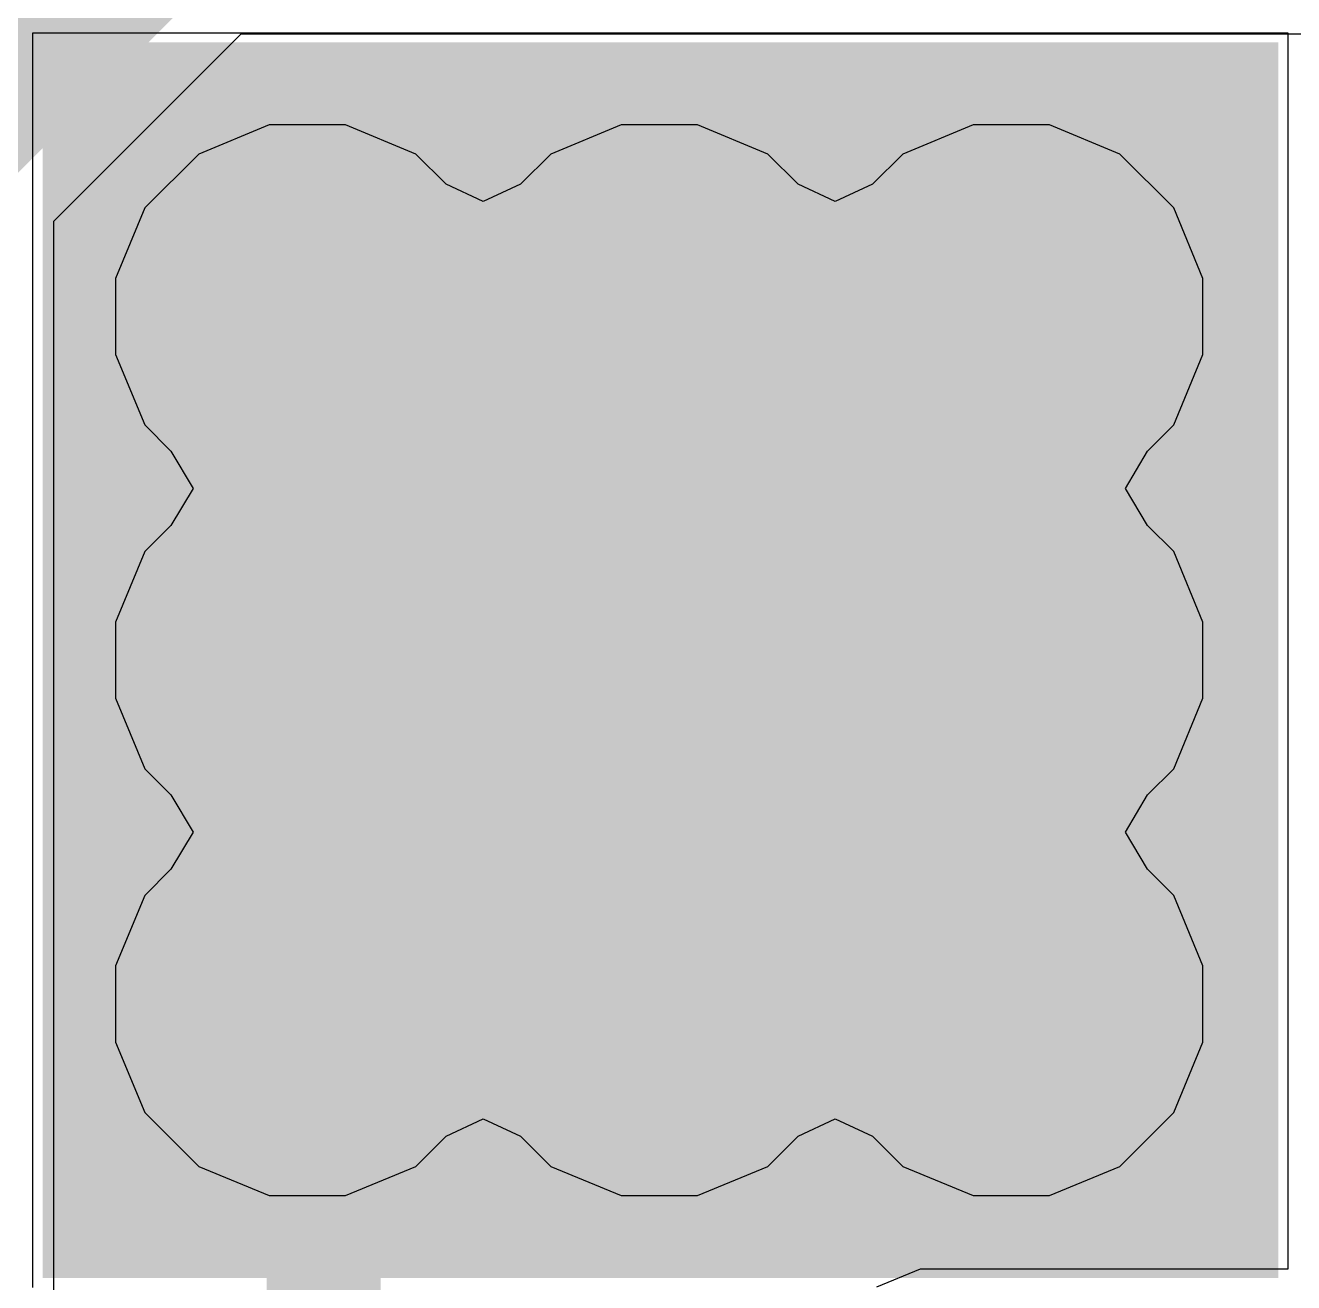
# Model space of a CAD drawing. Header units: inches. Extents: x -0.2 to 15.8, y 0 to 3.5.
# Drawn here: x 1.2025 to 1.3138, y 1.5622 to 1.6725 of the extents above; entities that cross this region are included whole.
import ezdxf

# ---------------------------------------------------------------- set-up
doc = ezdxf.new("R2010")
doc.units = ezdxf.units.IN
doc.header["$MEASUREMENT"] = 0
for name, color, linetype in [('Bottom Layer', 5, 'Continuous'), ('Drill Drawing', 1, 'Continuous'), ('Signal_1', 16, 'Continuous'), ('Signal_2', 76, 'Continuous'), ('Top Layer', 1, 'Continuous'), ('Top Paste', 8, 'Continuous'), ('Top Solder', 216, 'Continuous'), ('Via Holes', 16, 'Continuous')]:
    doc.layers.add(name, color=color, linetype=linetype)

msp = doc.modelspace()

# ---------------------------------------------------------------- hatches: boundary and pattern name
at = {"layer": 'Bottom Layer'}
h = msp.add_hatch(color=5, dxfattribs=at)
edge = h.paths.add_edge_path()
edge.add_arc((1.22725, 1.647), 0.01181, 0, 360)
h = msp.add_hatch(color=5, dxfattribs=at)
edge = h.paths.add_edge_path()
edge.add_arc((1.25813, 1.647), 0.01181, 0, 360)
h = msp.add_hatch(color=5, dxfattribs=at)
edge = h.paths.add_edge_path()
edge.add_arc((1.289, 1.647), 0.01181, 0, 360)
h = msp.add_hatch(color=5, dxfattribs=at)
edge = h.paths.add_edge_path()
edge.add_arc((1.22725, 1.61684), 0.01181, 0, 360)
h = msp.add_hatch(color=5, dxfattribs=at)
edge = h.paths.add_edge_path()
edge.add_arc((1.25813, 1.61684), 0.01181, 0, 360)
h = msp.add_hatch(color=5, dxfattribs=at)
edge = h.paths.add_edge_path()
edge.add_arc((1.289, 1.61684), 0.01181, 0, 360)
h = msp.add_hatch(color=5, dxfattribs=at)
edge = h.paths.add_edge_path()
edge.add_arc((1.22725, 1.58669), 0.01181, 0, 360)
h = msp.add_hatch(color=5, dxfattribs=at)
edge = h.paths.add_edge_path()
edge.add_arc((1.25813, 1.58669), 0.01181, 0, 360)
h = msp.add_hatch(color=5, dxfattribs=at)
edge = h.paths.add_edge_path()
edge.add_arc((1.289, 1.58669), 0.01181, 0, 360)
at = {"layer": 'Signal_1'}
h = msp.add_hatch(color=16, dxfattribs=at)
edge = h.paths.add_edge_path()
edge.add_arc((1.22725, 1.647), 0.01181, 0, 360)
h = msp.add_hatch(color=16, dxfattribs=at)
edge = h.paths.add_edge_path()
edge.add_arc((1.25813, 1.647), 0.01181, 0, 360)
h = msp.add_hatch(color=16, dxfattribs=at)
edge = h.paths.add_edge_path()
edge.add_arc((1.289, 1.647), 0.01181, 0, 360)
h = msp.add_hatch(color=16, dxfattribs=at)
edge = h.paths.add_edge_path()
edge.add_arc((1.22725, 1.61684), 0.01181, 0, 360)
h = msp.add_hatch(color=16, dxfattribs=at)
edge = h.paths.add_edge_path()
edge.add_arc((1.25813, 1.61684), 0.01181, 0, 360)
h = msp.add_hatch(color=16, dxfattribs=at)
edge = h.paths.add_edge_path()
edge.add_arc((1.289, 1.61684), 0.01181, 0, 360)
h = msp.add_hatch(color=16, dxfattribs=at)
edge = h.paths.add_edge_path()
edge.add_arc((1.22725, 1.58669), 0.01181, 0, 360)
h = msp.add_hatch(color=16, dxfattribs=at)
edge = h.paths.add_edge_path()
edge.add_arc((1.25813, 1.58669), 0.01181, 0, 360)
h = msp.add_hatch(color=16, dxfattribs=at)
edge = h.paths.add_edge_path()
edge.add_arc((1.289, 1.58669), 0.01181, 0, 360)
at = {"layer": 'Signal_2'}
h = msp.add_hatch(color=76, dxfattribs=at)
edge = h.paths.add_edge_path()
edge.add_arc((1.22725, 1.647), 0.01181, 0, 360)
h = msp.add_hatch(color=76, dxfattribs=at)
edge = h.paths.add_edge_path()
edge.add_arc((1.25813, 1.647), 0.01181, 0, 360)
h = msp.add_hatch(color=76, dxfattribs=at)
edge = h.paths.add_edge_path()
edge.add_arc((1.289, 1.647), 0.01181, 0, 360)
h = msp.add_hatch(color=76, dxfattribs=at)
edge = h.paths.add_edge_path()
edge.add_arc((1.22725, 1.61684), 0.01181, 0, 360)
h = msp.add_hatch(color=76, dxfattribs=at)
edge = h.paths.add_edge_path()
edge.add_arc((1.25813, 1.61684), 0.01181, 0, 360)
h = msp.add_hatch(color=76, dxfattribs=at)
edge = h.paths.add_edge_path()
edge.add_arc((1.289, 1.61684), 0.01181, 0, 360)
h = msp.add_hatch(color=76, dxfattribs=at)
edge = h.paths.add_edge_path()
edge.add_arc((1.22725, 1.58669), 0.01181, 0, 360)
h = msp.add_hatch(color=76, dxfattribs=at)
edge = h.paths.add_edge_path()
edge.add_arc((1.25813, 1.58669), 0.01181, 0, 360)
h = msp.add_hatch(color=76, dxfattribs=at)
edge = h.paths.add_edge_path()
edge.add_arc((1.289, 1.58669), 0.01181, 0, 360)
at = {"layer": 'Top Layer'}
msp.add_hatch(color=1, dxfattribs=at).paths.add_polyline_path([(1.30843, 1.56665), (1.20803, 1.56665), (1.20803, 1.66704), (1.30843, 1.66704)])
h = msp.add_hatch(color=1, dxfattribs=at)
edge = h.paths.add_edge_path()
edge.add_arc((1.22725, 1.647), 0.01181, 0, 360)
h = msp.add_hatch(color=1, dxfattribs=at)
edge = h.paths.add_edge_path()
edge.add_arc((1.25813, 1.647), 0.01181, 0, 360)
h = msp.add_hatch(color=1, dxfattribs=at)
edge = h.paths.add_edge_path()
edge.add_arc((1.289, 1.647), 0.01181, 0, 360)
h = msp.add_hatch(color=1, dxfattribs=at)
edge = h.paths.add_edge_path()
edge.add_arc((1.22725, 1.61684), 0.01181, 0, 360)
h = msp.add_hatch(color=1, dxfattribs=at)
edge = h.paths.add_edge_path()
edge.add_arc((1.25813, 1.61684), 0.01181, 0, 360)
h = msp.add_hatch(color=1, dxfattribs=at)
edge = h.paths.add_edge_path()
edge.add_arc((1.289, 1.61684), 0.01181, 0, 360)
h = msp.add_hatch(color=1, dxfattribs=at)
edge = h.paths.add_edge_path()
edge.add_arc((1.22725, 1.58669), 0.01181, 0, 360)
h = msp.add_hatch(color=1, dxfattribs=at)
edge = h.paths.add_edge_path()
edge.add_arc((1.25813, 1.58669), 0.01181, 0, 360)
h = msp.add_hatch(color=1, dxfattribs=at)
edge = h.paths.add_edge_path()
edge.add_arc((1.289, 1.58669), 0.01181, 0, 360)
at = {"layer": 'Top Paste'}
msp.add_hatch(color=8, dxfattribs=at).paths.add_polyline_path([(1.30843, 1.56665), (1.20803, 1.56665), (1.20803, 1.66704), (1.30843, 1.66704)])
at = {"layer": 'Top Solder'}
msp.add_hatch(color=216, dxfattribs=at).paths.add_polyline_path([(1.31243, 1.56265), (1.20403, 1.56265), (1.20403, 1.67104), (1.31243, 1.67104)])
at = {"layer": 'Via Holes'}
h = msp.add_hatch(color=7, dxfattribs=at)
edge = h.paths.add_edge_path()
edge.add_arc((1.22725, 1.647), 0.00591, 0, 360)
h = msp.add_hatch(color=7, dxfattribs=at)
edge = h.paths.add_edge_path()
edge.add_arc((1.25813, 1.647), 0.00591, 0, 360)
h = msp.add_hatch(color=7, dxfattribs=at)
edge = h.paths.add_edge_path()
edge.add_arc((1.289, 1.647), 0.00591, 0, 360)
h = msp.add_hatch(color=7, dxfattribs=at)
edge = h.paths.add_edge_path()
edge.add_arc((1.22725, 1.61684), 0.00591, 0, 360)
h = msp.add_hatch(color=7, dxfattribs=at)
edge = h.paths.add_edge_path()
edge.add_arc((1.25813, 1.61684), 0.00591, 0, 360)
h = msp.add_hatch(color=7, dxfattribs=at)
edge = h.paths.add_edge_path()
edge.add_arc((1.289, 1.61684), 0.00591, 0, 360)
h = msp.add_hatch(color=7, dxfattribs=at)
edge = h.paths.add_edge_path()
edge.add_arc((1.22725, 1.58669), 0.00591, 0, 360)
h = msp.add_hatch(color=7, dxfattribs=at)
edge = h.paths.add_edge_path()
edge.add_arc((1.25813, 1.58669), 0.00591, 0, 360)
h = msp.add_hatch(color=7, dxfattribs=at)
edge = h.paths.add_edge_path()
edge.add_arc((1.289, 1.58669), 0.00591, 0, 360)

# ---------------------------------------------------------------- linework, layer by layer
at = {"layer": 'Bottom Layer'}
for p, q in [((1.20501, 1.65537), (1.22144, 1.6718)), ((1.22144, 1.6718), (1.456, 1.6718)), ((1.20501, 1.42981), (1.20501, 1.65537))]:
    msp.add_line(p, q, dxfattribs=at)
msp.add_lwpolyline([(1.19481, 1.6596, 0.01, 0.01, 0), (1.21721, 1.682, 0.01, 0.01, 0)], format="xyseb", dxfattribs=at)
at = {"layer": 'Drill Drawing'}
for points in [[(1.22225, 1.652, 0.002, 0.002, 0), (1.22725, 1.657, 0.002, 0.002, 0)], [(1.22725, 1.657, 0.002, 0.002, 0), (1.23225, 1.652, 0.002, 0.002, 0)], [(1.25313, 1.652, 0.002, 0.002, 0), (1.25813, 1.657, 0.002, 0.002, 0)], [(1.25813, 1.657, 0.002, 0.002, 0), (1.26313, 1.652, 0.002, 0.002, 0)], [(1.284, 1.652, 0.002, 0.002, 0), (1.289, 1.657, 0.002, 0.002, 0)], [(1.289, 1.657, 0.002, 0.002, 0), (1.294, 1.652, 0.002, 0.002, 0)], [(1.21725, 1.652, 0.002, 0.002, 0), (1.22225, 1.647, 0.002, 0.002, 0)], [(1.21725, 1.652, 0.002, 0.002, 0), (1.22225, 1.652, 0.002, 0.002, 0)], [(1.23225, 1.652, 0.002, 0.002, 0), (1.23725, 1.652, 0.002, 0.002, 0)], [(1.23225, 1.647, 0.002, 0.002, 0), (1.23725, 1.652, 0.002, 0.002, 0)], [(1.24813, 1.652, 0.002, 0.002, 0), (1.25313, 1.647, 0.002, 0.002, 0)], [(1.24813, 1.652, 0.002, 0.002, 0), (1.25313, 1.652, 0.002, 0.002, 0)], [(1.26313, 1.652, 0.002, 0.002, 0), (1.26813, 1.652, 0.002, 0.002, 0)], [(1.26313, 1.647, 0.002, 0.002, 0), (1.26813, 1.652, 0.002, 0.002, 0)], [(1.279, 1.652, 0.002, 0.002, 0), (1.284, 1.647, 0.002, 0.002, 0)], [(1.279, 1.652, 0.002, 0.002, 0), (1.284, 1.652, 0.002, 0.002, 0)], [(1.294, 1.652, 0.002, 0.002, 0), (1.299, 1.652, 0.002, 0.002, 0)], [(1.294, 1.647, 0.002, 0.002, 0), (1.299, 1.652, 0.002, 0.002, 0)], [(1.21725, 1.642, 0.002, 0.002, 0), (1.22225, 1.647, 0.002, 0.002, 0)], [(1.23225, 1.647, 0.002, 0.002, 0), (1.23725, 1.642, 0.002, 0.002, 0)], [(1.24813, 1.642, 0.002, 0.002, 0), (1.25313, 1.647, 0.002, 0.002, 0)], [(1.26313, 1.647, 0.002, 0.002, 0), (1.26813, 1.642, 0.002, 0.002, 0)], [(1.279, 1.642, 0.002, 0.002, 0), (1.284, 1.647, 0.002, 0.002, 0)], [(1.294, 1.647, 0.002, 0.002, 0), (1.299, 1.642, 0.002, 0.002, 0)], [(1.21725, 1.642, 0.002, 0.002, 0), (1.22225, 1.642, 0.002, 0.002, 0)], [(1.22225, 1.642, 0.002, 0.002, 0), (1.22725, 1.637, 0.002, 0.002, 0)], [(1.22725, 1.637, 0.002, 0.002, 0), (1.23225, 1.642, 0.002, 0.002, 0)], [(1.23225, 1.642, 0.002, 0.002, 0), (1.23725, 1.642, 0.002, 0.002, 0)], [(1.24813, 1.642, 0.002, 0.002, 0), (1.25313, 1.642, 0.002, 0.002, 0)], [(1.25313, 1.642, 0.002, 0.002, 0), (1.25813, 1.637, 0.002, 0.002, 0)], [(1.25813, 1.637, 0.002, 0.002, 0), (1.26313, 1.642, 0.002, 0.002, 0)], [(1.26313, 1.642, 0.002, 0.002, 0), (1.26813, 1.642, 0.002, 0.002, 0)], [(1.279, 1.642, 0.002, 0.002, 0), (1.284, 1.642, 0.002, 0.002, 0)], [(1.284, 1.642, 0.002, 0.002, 0), (1.289, 1.637, 0.002, 0.002, 0)], [(1.289, 1.637, 0.002, 0.002, 0), (1.294, 1.642, 0.002, 0.002, 0)], [(1.294, 1.642, 0.002, 0.002, 0), (1.299, 1.642, 0.002, 0.002, 0)], [(1.22225, 1.62184, 0.002, 0.002, 0), (1.22725, 1.62684, 0.002, 0.002, 0)], [(1.22725, 1.62684, 0.002, 0.002, 0), (1.23225, 1.62184, 0.002, 0.002, 0)], [(1.25313, 1.62184, 0.002, 0.002, 0), (1.25813, 1.62684, 0.002, 0.002, 0)], [(1.25813, 1.62684, 0.002, 0.002, 0), (1.26313, 1.62184, 0.002, 0.002, 0)], [(1.284, 1.62184, 0.002, 0.002, 0), (1.289, 1.62684, 0.002, 0.002, 0)], [(1.289, 1.62684, 0.002, 0.002, 0), (1.294, 1.62184, 0.002, 0.002, 0)], [(1.21725, 1.62184, 0.002, 0.002, 0), (1.22225, 1.61684, 0.002, 0.002, 0)], [(1.21725, 1.62184, 0.002, 0.002, 0), (1.22225, 1.62184, 0.002, 0.002, 0)], [(1.23225, 1.62184, 0.002, 0.002, 0), (1.23725, 1.62184, 0.002, 0.002, 0)], [(1.23225, 1.61684, 0.002, 0.002, 0), (1.23725, 1.62184, 0.002, 0.002, 0)], [(1.24813, 1.62184, 0.002, 0.002, 0), (1.25313, 1.61684, 0.002, 0.002, 0)], [(1.24813, 1.62184, 0.002, 0.002, 0), (1.25313, 1.62184, 0.002, 0.002, 0)], [(1.26313, 1.62184, 0.002, 0.002, 0), (1.26813, 1.62184, 0.002, 0.002, 0)], [(1.26313, 1.61684, 0.002, 0.002, 0), (1.26813, 1.62184, 0.002, 0.002, 0)], [(1.279, 1.62184, 0.002, 0.002, 0), (1.284, 1.61684, 0.002, 0.002, 0)], [(1.279, 1.62184, 0.002, 0.002, 0), (1.284, 1.62184, 0.002, 0.002, 0)], [(1.294, 1.62184, 0.002, 0.002, 0), (1.299, 1.62184, 0.002, 0.002, 0)], [(1.294, 1.61684, 0.002, 0.002, 0), (1.299, 1.62184, 0.002, 0.002, 0)], [(1.21725, 1.61184, 0.002, 0.002, 0), (1.22225, 1.61684, 0.002, 0.002, 0)], [(1.23225, 1.61684, 0.002, 0.002, 0), (1.23725, 1.61184, 0.002, 0.002, 0)], [(1.24813, 1.61184, 0.002, 0.002, 0), (1.25313, 1.61684, 0.002, 0.002, 0)], [(1.26313, 1.61684, 0.002, 0.002, 0), (1.26813, 1.61184, 0.002, 0.002, 0)], [(1.279, 1.61184, 0.002, 0.002, 0), (1.284, 1.61684, 0.002, 0.002, 0)], [(1.294, 1.61684, 0.002, 0.002, 0), (1.299, 1.61184, 0.002, 0.002, 0)], [(1.21725, 1.61184, 0.002, 0.002, 0), (1.22225, 1.61184, 0.002, 0.002, 0)], [(1.22225, 1.61184, 0.002, 0.002, 0), (1.22725, 1.60684, 0.002, 0.002, 0)], [(1.22725, 1.60684, 0.002, 0.002, 0), (1.23225, 1.61184, 0.002, 0.002, 0)], [(1.23225, 1.61184, 0.002, 0.002, 0), (1.23725, 1.61184, 0.002, 0.002, 0)], [(1.24813, 1.61184, 0.002, 0.002, 0), (1.25313, 1.61184, 0.002, 0.002, 0)], [(1.25313, 1.61184, 0.002, 0.002, 0), (1.25813, 1.60684, 0.002, 0.002, 0)], [(1.25813, 1.60684, 0.002, 0.002, 0), (1.26313, 1.61184, 0.002, 0.002, 0)], [(1.26313, 1.61184, 0.002, 0.002, 0), (1.26813, 1.61184, 0.002, 0.002, 0)], [(1.279, 1.61184, 0.002, 0.002, 0), (1.284, 1.61184, 0.002, 0.002, 0)], [(1.284, 1.61184, 0.002, 0.002, 0), (1.289, 1.60684, 0.002, 0.002, 0)], [(1.289, 1.60684, 0.002, 0.002, 0), (1.294, 1.61184, 0.002, 0.002, 0)], [(1.294, 1.61184, 0.002, 0.002, 0), (1.299, 1.61184, 0.002, 0.002, 0)], [(1.22225, 1.59169, 0.002, 0.002, 0), (1.22725, 1.59669, 0.002, 0.002, 0)], [(1.22725, 1.59669, 0.002, 0.002, 0), (1.23225, 1.59169, 0.002, 0.002, 0)], [(1.25313, 1.59169, 0.002, 0.002, 0), (1.25813, 1.59669, 0.002, 0.002, 0)], [(1.25813, 1.59669, 0.002, 0.002, 0), (1.26313, 1.59169, 0.002, 0.002, 0)], [(1.284, 1.59169, 0.002, 0.002, 0), (1.289, 1.59669, 0.002, 0.002, 0)], [(1.289, 1.59669, 0.002, 0.002, 0), (1.294, 1.59169, 0.002, 0.002, 0)], [(1.21725, 1.59169, 0.002, 0.002, 0), (1.22225, 1.58669, 0.002, 0.002, 0)], [(1.21725, 1.59169, 0.002, 0.002, 0), (1.22225, 1.59169, 0.002, 0.002, 0)], [(1.23225, 1.59169, 0.002, 0.002, 0), (1.23725, 1.59169, 0.002, 0.002, 0)], [(1.23225, 1.58669, 0.002, 0.002, 0), (1.23725, 1.59169, 0.002, 0.002, 0)], [(1.24813, 1.59169, 0.002, 0.002, 0), (1.25313, 1.58669, 0.002, 0.002, 0)], [(1.24813, 1.59169, 0.002, 0.002, 0), (1.25313, 1.59169, 0.002, 0.002, 0)], [(1.26313, 1.59169, 0.002, 0.002, 0), (1.26813, 1.59169, 0.002, 0.002, 0)], [(1.26313, 1.58669, 0.002, 0.002, 0), (1.26813, 1.59169, 0.002, 0.002, 0)], [(1.279, 1.59169, 0.002, 0.002, 0), (1.284, 1.58669, 0.002, 0.002, 0)], [(1.279, 1.59169, 0.002, 0.002, 0), (1.284, 1.59169, 0.002, 0.002, 0)], [(1.294, 1.59169, 0.002, 0.002, 0), (1.299, 1.59169, 0.002, 0.002, 0)], [(1.294, 1.58669, 0.002, 0.002, 0), (1.299, 1.59169, 0.002, 0.002, 0)], [(1.21725, 1.58169, 0.002, 0.002, 0), (1.22225, 1.58669, 0.002, 0.002, 0)], [(1.23225, 1.58669, 0.002, 0.002, 0), (1.23725, 1.58169, 0.002, 0.002, 0)], [(1.24813, 1.58169, 0.002, 0.002, 0), (1.25313, 1.58669, 0.002, 0.002, 0)], [(1.26313, 1.58669, 0.002, 0.002, 0), (1.26813, 1.58169, 0.002, 0.002, 0)], [(1.279, 1.58169, 0.002, 0.002, 0), (1.284, 1.58669, 0.002, 0.002, 0)], [(1.294, 1.58669, 0.002, 0.002, 0), (1.299, 1.58169, 0.002, 0.002, 0)], [(1.21725, 1.58169, 0.002, 0.002, 0), (1.22225, 1.58169, 0.002, 0.002, 0)], [(1.22225, 1.58169, 0.002, 0.002, 0), (1.22725, 1.57669, 0.002, 0.002, 0)], [(1.22725, 1.57669, 0.002, 0.002, 0), (1.23225, 1.58169, 0.002, 0.002, 0)], [(1.23225, 1.58169, 0.002, 0.002, 0), (1.23725, 1.58169, 0.002, 0.002, 0)], [(1.24813, 1.58169, 0.002, 0.002, 0), (1.25313, 1.58169, 0.002, 0.002, 0)], [(1.25313, 1.58169, 0.002, 0.002, 0), (1.25813, 1.57669, 0.002, 0.002, 0)], [(1.25813, 1.57669, 0.002, 0.002, 0), (1.26313, 1.58169, 0.002, 0.002, 0)], [(1.26313, 1.58169, 0.002, 0.002, 0), (1.26813, 1.58169, 0.002, 0.002, 0)], [(1.279, 1.58169, 0.002, 0.002, 0), (1.284, 1.58169, 0.002, 0.002, 0)], [(1.284, 1.58169, 0.002, 0.002, 0), (1.289, 1.57669, 0.002, 0.002, 0)], [(1.289, 1.57669, 0.002, 0.002, 0), (1.294, 1.58169, 0.002, 0.002, 0)], [(1.294, 1.58169, 0.002, 0.002, 0), (1.299, 1.58169, 0.002, 0.002, 0)]]:
    msp.add_lwpolyline(points, format="xyseb", dxfattribs=at)
for points in [[(1.22675, 1.657, 0.001, 0.001, 1), (1.22775, 1.657, 0.001, 0.001, 1)], [(1.22675, 1.657, 0.001, 0.001, 1), (1.22775, 1.657, 0.001, 0.001, 1)], [(1.25763, 1.657, 0.001, 0.001, 1), (1.25863, 1.657, 0.001, 0.001, 1)], [(1.25763, 1.657, 0.001, 0.001, 1), (1.25863, 1.657, 0.001, 0.001, 1)], [(1.2885, 1.657, 0.001, 0.001, 1), (1.2895, 1.657, 0.001, 0.001, 1)], [(1.2885, 1.657, 0.001, 0.001, 1), (1.2895, 1.657, 0.001, 0.001, 1)], [(1.21675, 1.652, 0.001, 0.001, 1), (1.21775, 1.652, 0.001, 0.001, 1)], [(1.21675, 1.652, 0.001, 0.001, 1), (1.21775, 1.652, 0.001, 0.001, 1)], [(1.22175, 1.652, 0.001, 0.001, 1), (1.22275, 1.652, 0.001, 0.001, 1)], [(1.22175, 1.652, 0.001, 0.001, 1), (1.22275, 1.652, 0.001, 0.001, 1)], [(1.23175, 1.652, 0.001, 0.001, 1), (1.23275, 1.652, 0.001, 0.001, 1)], [(1.23175, 1.652, 0.001, 0.001, 1), (1.23275, 1.652, 0.001, 0.001, 1)], [(1.23675, 1.652, 0.001, 0.001, 1), (1.23775, 1.652, 0.001, 0.001, 1)], [(1.23675, 1.652, 0.001, 0.001, 1), (1.23775, 1.652, 0.001, 0.001, 1)], [(1.24763, 1.652, 0.001, 0.001, 1), (1.24863, 1.652, 0.001, 0.001, 1)], [(1.24763, 1.652, 0.001, 0.001, 1), (1.24863, 1.652, 0.001, 0.001, 1)], [(1.25263, 1.652, 0.001, 0.001, 1), (1.25363, 1.652, 0.001, 0.001, 1)], [(1.25263, 1.652, 0.001, 0.001, 1), (1.25363, 1.652, 0.001, 0.001, 1)], [(1.26263, 1.652, 0.001, 0.001, 1), (1.26363, 1.652, 0.001, 0.001, 1)], [(1.26263, 1.652, 0.001, 0.001, 1), (1.26363, 1.652, 0.001, 0.001, 1)], [(1.26763, 1.652, 0.001, 0.001, 1), (1.26863, 1.652, 0.001, 0.001, 1)], [(1.26763, 1.652, 0.001, 0.001, 1), (1.26863, 1.652, 0.001, 0.001, 1)], [(1.2785, 1.652, 0.001, 0.001, 1), (1.2795, 1.652, 0.001, 0.001, 1)], [(1.2785, 1.652, 0.001, 0.001, 1), (1.2795, 1.652, 0.001, 0.001, 1)], [(1.2835, 1.652, 0.001, 0.001, 1), (1.2845, 1.652, 0.001, 0.001, 1)], [(1.2835, 1.652, 0.001, 0.001, 1), (1.2845, 1.652, 0.001, 0.001, 1)], [(1.2935, 1.652, 0.001, 0.001, 1), (1.2945, 1.652, 0.001, 0.001, 1)], [(1.2935, 1.652, 0.001, 0.001, 1), (1.2945, 1.652, 0.001, 0.001, 1)], [(1.2985, 1.652, 0.001, 0.001, 1), (1.2995, 1.652, 0.001, 0.001, 1)], [(1.2985, 1.652, 0.001, 0.001, 1), (1.2995, 1.652, 0.001, 0.001, 1)], [(1.22175, 1.647, 0.001, 0.001, 1), (1.22275, 1.647, 0.001, 0.001, 1)], [(1.22175, 1.647, 0.001, 0.001, 1), (1.22275, 1.647, 0.001, 0.001, 1)], [(1.23175, 1.647, 0.001, 0.001, 1), (1.23275, 1.647, 0.001, 0.001, 1)], [(1.23175, 1.647, 0.001, 0.001, 1), (1.23275, 1.647, 0.001, 0.001, 1)], [(1.25263, 1.647, 0.001, 0.001, 1), (1.25363, 1.647, 0.001, 0.001, 1)], [(1.25263, 1.647, 0.001, 0.001, 1), (1.25363, 1.647, 0.001, 0.001, 1)], [(1.26263, 1.647, 0.001, 0.001, 1), (1.26363, 1.647, 0.001, 0.001, 1)], [(1.26263, 1.647, 0.001, 0.001, 1), (1.26363, 1.647, 0.001, 0.001, 1)], [(1.2835, 1.647, 0.001, 0.001, 1), (1.2845, 1.647, 0.001, 0.001, 1)], [(1.2835, 1.647, 0.001, 0.001, 1), (1.2845, 1.647, 0.001, 0.001, 1)], [(1.2935, 1.647, 0.001, 0.001, 1), (1.2945, 1.647, 0.001, 0.001, 1)], [(1.2935, 1.647, 0.001, 0.001, 1), (1.2945, 1.647, 0.001, 0.001, 1)], [(1.21675, 1.642, 0.001, 0.001, 1), (1.21775, 1.642, 0.001, 0.001, 1)], [(1.21675, 1.642, 0.001, 0.001, 1), (1.21775, 1.642, 0.001, 0.001, 1)], [(1.22175, 1.642, 0.001, 0.001, 1), (1.22275, 1.642, 0.001, 0.001, 1)], [(1.22175, 1.642, 0.001, 0.001, 1), (1.22275, 1.642, 0.001, 0.001, 1)], [(1.23175, 1.642, 0.001, 0.001, 1), (1.23275, 1.642, 0.001, 0.001, 1)], [(1.23175, 1.642, 0.001, 0.001, 1), (1.23275, 1.642, 0.001, 0.001, 1)], [(1.23675, 1.642, 0.001, 0.001, 1), (1.23775, 1.642, 0.001, 0.001, 1)], [(1.23675, 1.642, 0.001, 0.001, 1), (1.23775, 1.642, 0.001, 0.001, 1)], [(1.24763, 1.642, 0.001, 0.001, 1), (1.24863, 1.642, 0.001, 0.001, 1)], [(1.24763, 1.642, 0.001, 0.001, 1), (1.24863, 1.642, 0.001, 0.001, 1)], [(1.25263, 1.642, 0.001, 0.001, 1), (1.25363, 1.642, 0.001, 0.001, 1)], [(1.25263, 1.642, 0.001, 0.001, 1), (1.25363, 1.642, 0.001, 0.001, 1)], [(1.26263, 1.642, 0.001, 0.001, 1), (1.26363, 1.642, 0.001, 0.001, 1)], [(1.26263, 1.642, 0.001, 0.001, 1), (1.26363, 1.642, 0.001, 0.001, 1)], [(1.26763, 1.642, 0.001, 0.001, 1), (1.26863, 1.642, 0.001, 0.001, 1)], [(1.26763, 1.642, 0.001, 0.001, 1), (1.26863, 1.642, 0.001, 0.001, 1)], [(1.2785, 1.642, 0.001, 0.001, 1), (1.2795, 1.642, 0.001, 0.001, 1)], [(1.2785, 1.642, 0.001, 0.001, 1), (1.2795, 1.642, 0.001, 0.001, 1)], [(1.2835, 1.642, 0.001, 0.001, 1), (1.2845, 1.642, 0.001, 0.001, 1)], [(1.2835, 1.642, 0.001, 0.001, 1), (1.2845, 1.642, 0.001, 0.001, 1)], [(1.2935, 1.642, 0.001, 0.001, 1), (1.2945, 1.642, 0.001, 0.001, 1)], [(1.2935, 1.642, 0.001, 0.001, 1), (1.2945, 1.642, 0.001, 0.001, 1)], [(1.2985, 1.642, 0.001, 0.001, 1), (1.2995, 1.642, 0.001, 0.001, 1)], [(1.2985, 1.642, 0.001, 0.001, 1), (1.2995, 1.642, 0.001, 0.001, 1)], [(1.22675, 1.637, 0.001, 0.001, 1), (1.22775, 1.637, 0.001, 0.001, 1)], [(1.22675, 1.637, 0.001, 0.001, 1), (1.22775, 1.637, 0.001, 0.001, 1)], [(1.25763, 1.637, 0.001, 0.001, 1), (1.25863, 1.637, 0.001, 0.001, 1)], [(1.25763, 1.637, 0.001, 0.001, 1), (1.25863, 1.637, 0.001, 0.001, 1)], [(1.2885, 1.637, 0.001, 0.001, 1), (1.2895, 1.637, 0.001, 0.001, 1)], [(1.2885, 1.637, 0.001, 0.001, 1), (1.2895, 1.637, 0.001, 0.001, 1)], [(1.22675, 1.62684, 0.001, 0.001, 1), (1.22775, 1.62684, 0.001, 0.001, 1)], [(1.22675, 1.62684, 0.001, 0.001, 1), (1.22775, 1.62684, 0.001, 0.001, 1)], [(1.25763, 1.62684, 0.001, 0.001, 1), (1.25863, 1.62684, 0.001, 0.001, 1)], [(1.25763, 1.62684, 0.001, 0.001, 1), (1.25863, 1.62684, 0.001, 0.001, 1)], [(1.2885, 1.62684, 0.001, 0.001, 1), (1.2895, 1.62684, 0.001, 0.001, 1)], [(1.2885, 1.62684, 0.001, 0.001, 1), (1.2895, 1.62684, 0.001, 0.001, 1)], [(1.21675, 1.62184, 0.001, 0.001, 1), (1.21775, 1.62184, 0.001, 0.001, 1)], [(1.21675, 1.62184, 0.001, 0.001, 1), (1.21775, 1.62184, 0.001, 0.001, 1)], [(1.22175, 1.62184, 0.001, 0.001, 1), (1.22275, 1.62184, 0.001, 0.001, 1)], [(1.22175, 1.62184, 0.001, 0.001, 1), (1.22275, 1.62184, 0.001, 0.001, 1)], [(1.23175, 1.62184, 0.001, 0.001, 1), (1.23275, 1.62184, 0.001, 0.001, 1)], [(1.23175, 1.62184, 0.001, 0.001, 1), (1.23275, 1.62184, 0.001, 0.001, 1)], [(1.23675, 1.62184, 0.001, 0.001, 1), (1.23775, 1.62184, 0.001, 0.001, 1)], [(1.23675, 1.62184, 0.001, 0.001, 1), (1.23775, 1.62184, 0.001, 0.001, 1)], [(1.24763, 1.62184, 0.001, 0.001, 1), (1.24863, 1.62184, 0.001, 0.001, 1)], [(1.24763, 1.62184, 0.001, 0.001, 1), (1.24863, 1.62184, 0.001, 0.001, 1)], [(1.25263, 1.62184, 0.001, 0.001, 1), (1.25363, 1.62184, 0.001, 0.001, 1)], [(1.25263, 1.62184, 0.001, 0.001, 1), (1.25363, 1.62184, 0.001, 0.001, 1)], [(1.26263, 1.62184, 0.001, 0.001, 1), (1.26363, 1.62184, 0.001, 0.001, 1)], [(1.26263, 1.62184, 0.001, 0.001, 1), (1.26363, 1.62184, 0.001, 0.001, 1)], [(1.26763, 1.62184, 0.001, 0.001, 1), (1.26863, 1.62184, 0.001, 0.001, 1)], [(1.26763, 1.62184, 0.001, 0.001, 1), (1.26863, 1.62184, 0.001, 0.001, 1)], [(1.2785, 1.62184, 0.001, 0.001, 1), (1.2795, 1.62184, 0.001, 0.001, 1)], [(1.2785, 1.62184, 0.001, 0.001, 1), (1.2795, 1.62184, 0.001, 0.001, 1)], [(1.2835, 1.62184, 0.001, 0.001, 1), (1.2845, 1.62184, 0.001, 0.001, 1)], [(1.2835, 1.62184, 0.001, 0.001, 1), (1.2845, 1.62184, 0.001, 0.001, 1)], [(1.2935, 1.62184, 0.001, 0.001, 1), (1.2945, 1.62184, 0.001, 0.001, 1)], [(1.2935, 1.62184, 0.001, 0.001, 1), (1.2945, 1.62184, 0.001, 0.001, 1)], [(1.2985, 1.62184, 0.001, 0.001, 1), (1.2995, 1.62184, 0.001, 0.001, 1)], [(1.2985, 1.62184, 0.001, 0.001, 1), (1.2995, 1.62184, 0.001, 0.001, 1)], [(1.22175, 1.61684, 0.001, 0.001, 1), (1.22275, 1.61684, 0.001, 0.001, 1)], [(1.22175, 1.61684, 0.001, 0.001, 1), (1.22275, 1.61684, 0.001, 0.001, 1)], [(1.23175, 1.61684, 0.001, 0.001, 1), (1.23275, 1.61684, 0.001, 0.001, 1)], [(1.23175, 1.61684, 0.001, 0.001, 1), (1.23275, 1.61684, 0.001, 0.001, 1)], [(1.25263, 1.61684, 0.001, 0.001, 1), (1.25363, 1.61684, 0.001, 0.001, 1)], [(1.25263, 1.61684, 0.001, 0.001, 1), (1.25363, 1.61684, 0.001, 0.001, 1)], [(1.26263, 1.61684, 0.001, 0.001, 1), (1.26363, 1.61684, 0.001, 0.001, 1)], [(1.26263, 1.61684, 0.001, 0.001, 1), (1.26363, 1.61684, 0.001, 0.001, 1)], [(1.2835, 1.61684, 0.001, 0.001, 1), (1.2845, 1.61684, 0.001, 0.001, 1)], [(1.2835, 1.61684, 0.001, 0.001, 1), (1.2845, 1.61684, 0.001, 0.001, 1)], [(1.2935, 1.61684, 0.001, 0.001, 1), (1.2945, 1.61684, 0.001, 0.001, 1)], [(1.2935, 1.61684, 0.001, 0.001, 1), (1.2945, 1.61684, 0.001, 0.001, 1)], [(1.21675, 1.61184, 0.001, 0.001, 1), (1.21775, 1.61184, 0.001, 0.001, 1)], [(1.21675, 1.61184, 0.001, 0.001, 1), (1.21775, 1.61184, 0.001, 0.001, 1)], [(1.22175, 1.61184, 0.001, 0.001, 1), (1.22275, 1.61184, 0.001, 0.001, 1)], [(1.22175, 1.61184, 0.001, 0.001, 1), (1.22275, 1.61184, 0.001, 0.001, 1)], [(1.23175, 1.61184, 0.001, 0.001, 1), (1.23275, 1.61184, 0.001, 0.001, 1)], [(1.23175, 1.61184, 0.001, 0.001, 1), (1.23275, 1.61184, 0.001, 0.001, 1)], [(1.23675, 1.61184, 0.001, 0.001, 1), (1.23775, 1.61184, 0.001, 0.001, 1)], [(1.23675, 1.61184, 0.001, 0.001, 1), (1.23775, 1.61184, 0.001, 0.001, 1)], [(1.24763, 1.61184, 0.001, 0.001, 1), (1.24863, 1.61184, 0.001, 0.001, 1)], [(1.24763, 1.61184, 0.001, 0.001, 1), (1.24863, 1.61184, 0.001, 0.001, 1)], [(1.25263, 1.61184, 0.001, 0.001, 1), (1.25363, 1.61184, 0.001, 0.001, 1)], [(1.25263, 1.61184, 0.001, 0.001, 1), (1.25363, 1.61184, 0.001, 0.001, 1)], [(1.26263, 1.61184, 0.001, 0.001, 1), (1.26363, 1.61184, 0.001, 0.001, 1)], [(1.26263, 1.61184, 0.001, 0.001, 1), (1.26363, 1.61184, 0.001, 0.001, 1)], [(1.26763, 1.61184, 0.001, 0.001, 1), (1.26863, 1.61184, 0.001, 0.001, 1)], [(1.26763, 1.61184, 0.001, 0.001, 1), (1.26863, 1.61184, 0.001, 0.001, 1)], [(1.2785, 1.61184, 0.001, 0.001, 1), (1.2795, 1.61184, 0.001, 0.001, 1)], [(1.2785, 1.61184, 0.001, 0.001, 1), (1.2795, 1.61184, 0.001, 0.001, 1)], [(1.2835, 1.61184, 0.001, 0.001, 1), (1.2845, 1.61184, 0.001, 0.001, 1)], [(1.2835, 1.61184, 0.001, 0.001, 1), (1.2845, 1.61184, 0.001, 0.001, 1)], [(1.2935, 1.61184, 0.001, 0.001, 1), (1.2945, 1.61184, 0.001, 0.001, 1)], [(1.2935, 1.61184, 0.001, 0.001, 1), (1.2945, 1.61184, 0.001, 0.001, 1)], [(1.2985, 1.61184, 0.001, 0.001, 1), (1.2995, 1.61184, 0.001, 0.001, 1)], [(1.2985, 1.61184, 0.001, 0.001, 1), (1.2995, 1.61184, 0.001, 0.001, 1)], [(1.22675, 1.60684, 0.001, 0.001, 1), (1.22775, 1.60684, 0.001, 0.001, 1)], [(1.22675, 1.60684, 0.001, 0.001, 1), (1.22775, 1.60684, 0.001, 0.001, 1)], [(1.25763, 1.60684, 0.001, 0.001, 1), (1.25863, 1.60684, 0.001, 0.001, 1)], [(1.25763, 1.60684, 0.001, 0.001, 1), (1.25863, 1.60684, 0.001, 0.001, 1)], [(1.2885, 1.60684, 0.001, 0.001, 1), (1.2895, 1.60684, 0.001, 0.001, 1)], [(1.2885, 1.60684, 0.001, 0.001, 1), (1.2895, 1.60684, 0.001, 0.001, 1)], [(1.22675, 1.59669, 0.001, 0.001, 1), (1.22775, 1.59669, 0.001, 0.001, 1)], [(1.22675, 1.59669, 0.001, 0.001, 1), (1.22775, 1.59669, 0.001, 0.001, 1)], [(1.25763, 1.59669, 0.001, 0.001, 1), (1.25863, 1.59669, 0.001, 0.001, 1)], [(1.25763, 1.59669, 0.001, 0.001, 1), (1.25863, 1.59669, 0.001, 0.001, 1)], [(1.2885, 1.59669, 0.001, 0.001, 1), (1.2895, 1.59669, 0.001, 0.001, 1)], [(1.2885, 1.59669, 0.001, 0.001, 1), (1.2895, 1.59669, 0.001, 0.001, 1)], [(1.21675, 1.59169, 0.001, 0.001, 1), (1.21775, 1.59169, 0.001, 0.001, 1)], [(1.21675, 1.59169, 0.001, 0.001, 1), (1.21775, 1.59169, 0.001, 0.001, 1)], [(1.22175, 1.59169, 0.001, 0.001, 1), (1.22275, 1.59169, 0.001, 0.001, 1)], [(1.22175, 1.59169, 0.001, 0.001, 1), (1.22275, 1.59169, 0.001, 0.001, 1)], [(1.23175, 1.59169, 0.001, 0.001, 1), (1.23275, 1.59169, 0.001, 0.001, 1)], [(1.23175, 1.59169, 0.001, 0.001, 1), (1.23275, 1.59169, 0.001, 0.001, 1)], [(1.23675, 1.59169, 0.001, 0.001, 1), (1.23775, 1.59169, 0.001, 0.001, 1)], [(1.23675, 1.59169, 0.001, 0.001, 1), (1.23775, 1.59169, 0.001, 0.001, 1)], [(1.24763, 1.59169, 0.001, 0.001, 1), (1.24863, 1.59169, 0.001, 0.001, 1)], [(1.24763, 1.59169, 0.001, 0.001, 1), (1.24863, 1.59169, 0.001, 0.001, 1)], [(1.25263, 1.59169, 0.001, 0.001, 1), (1.25363, 1.59169, 0.001, 0.001, 1)], [(1.25263, 1.59169, 0.001, 0.001, 1), (1.25363, 1.59169, 0.001, 0.001, 1)], [(1.26263, 1.59169, 0.001, 0.001, 1), (1.26363, 1.59169, 0.001, 0.001, 1)], [(1.26263, 1.59169, 0.001, 0.001, 1), (1.26363, 1.59169, 0.001, 0.001, 1)], [(1.26763, 1.59169, 0.001, 0.001, 1), (1.26863, 1.59169, 0.001, 0.001, 1)], [(1.26763, 1.59169, 0.001, 0.001, 1), (1.26863, 1.59169, 0.001, 0.001, 1)], [(1.2785, 1.59169, 0.001, 0.001, 1), (1.2795, 1.59169, 0.001, 0.001, 1)], [(1.2785, 1.59169, 0.001, 0.001, 1), (1.2795, 1.59169, 0.001, 0.001, 1)], [(1.2835, 1.59169, 0.001, 0.001, 1), (1.2845, 1.59169, 0.001, 0.001, 1)], [(1.2835, 1.59169, 0.001, 0.001, 1), (1.2845, 1.59169, 0.001, 0.001, 1)], [(1.2935, 1.59169, 0.001, 0.001, 1), (1.2945, 1.59169, 0.001, 0.001, 1)], [(1.2935, 1.59169, 0.001, 0.001, 1), (1.2945, 1.59169, 0.001, 0.001, 1)], [(1.2985, 1.59169, 0.001, 0.001, 1), (1.2995, 1.59169, 0.001, 0.001, 1)], [(1.2985, 1.59169, 0.001, 0.001, 1), (1.2995, 1.59169, 0.001, 0.001, 1)], [(1.22175, 1.58669, 0.001, 0.001, 1), (1.22275, 1.58669, 0.001, 0.001, 1)], [(1.22175, 1.58669, 0.001, 0.001, 1), (1.22275, 1.58669, 0.001, 0.001, 1)], [(1.23175, 1.58669, 0.001, 0.001, 1), (1.23275, 1.58669, 0.001, 0.001, 1)], [(1.23175, 1.58669, 0.001, 0.001, 1), (1.23275, 1.58669, 0.001, 0.001, 1)], [(1.25263, 1.58669, 0.001, 0.001, 1), (1.25363, 1.58669, 0.001, 0.001, 1)], [(1.25263, 1.58669, 0.001, 0.001, 1), (1.25363, 1.58669, 0.001, 0.001, 1)], [(1.26263, 1.58669, 0.001, 0.001, 1), (1.26363, 1.58669, 0.001, 0.001, 1)], [(1.26263, 1.58669, 0.001, 0.001, 1), (1.26363, 1.58669, 0.001, 0.001, 1)], [(1.2835, 1.58669, 0.001, 0.001, 1), (1.2845, 1.58669, 0.001, 0.001, 1)], [(1.2835, 1.58669, 0.001, 0.001, 1), (1.2845, 1.58669, 0.001, 0.001, 1)], [(1.2935, 1.58669, 0.001, 0.001, 1), (1.2945, 1.58669, 0.001, 0.001, 1)], [(1.2935, 1.58669, 0.001, 0.001, 1), (1.2945, 1.58669, 0.001, 0.001, 1)], [(1.21675, 1.58169, 0.001, 0.001, 1), (1.21775, 1.58169, 0.001, 0.001, 1)], [(1.21675, 1.58169, 0.001, 0.001, 1), (1.21775, 1.58169, 0.001, 0.001, 1)], [(1.22175, 1.58169, 0.001, 0.001, 1), (1.22275, 1.58169, 0.001, 0.001, 1)], [(1.22175, 1.58169, 0.001, 0.001, 1), (1.22275, 1.58169, 0.001, 0.001, 1)], [(1.23175, 1.58169, 0.001, 0.001, 1), (1.23275, 1.58169, 0.001, 0.001, 1)], [(1.23175, 1.58169, 0.001, 0.001, 1), (1.23275, 1.58169, 0.001, 0.001, 1)], [(1.23675, 1.58169, 0.001, 0.001, 1), (1.23775, 1.58169, 0.001, 0.001, 1)], [(1.23675, 1.58169, 0.001, 0.001, 1), (1.23775, 1.58169, 0.001, 0.001, 1)], [(1.24763, 1.58169, 0.001, 0.001, 1), (1.24863, 1.58169, 0.001, 0.001, 1)], [(1.24763, 1.58169, 0.001, 0.001, 1), (1.24863, 1.58169, 0.001, 0.001, 1)], [(1.25263, 1.58169, 0.001, 0.001, 1), (1.25363, 1.58169, 0.001, 0.001, 1)], [(1.25263, 1.58169, 0.001, 0.001, 1), (1.25363, 1.58169, 0.001, 0.001, 1)], [(1.26263, 1.58169, 0.001, 0.001, 1), (1.26363, 1.58169, 0.001, 0.001, 1)], [(1.26263, 1.58169, 0.001, 0.001, 1), (1.26363, 1.58169, 0.001, 0.001, 1)], [(1.26763, 1.58169, 0.001, 0.001, 1), (1.26863, 1.58169, 0.001, 0.001, 1)], [(1.26763, 1.58169, 0.001, 0.001, 1), (1.26863, 1.58169, 0.001, 0.001, 1)], [(1.2785, 1.58169, 0.001, 0.001, 1), (1.2795, 1.58169, 0.001, 0.001, 1)], [(1.2785, 1.58169, 0.001, 0.001, 1), (1.2795, 1.58169, 0.001, 0.001, 1)], [(1.2835, 1.58169, 0.001, 0.001, 1), (1.2845, 1.58169, 0.001, 0.001, 1)], [(1.2835, 1.58169, 0.001, 0.001, 1), (1.2845, 1.58169, 0.001, 0.001, 1)], [(1.2935, 1.58169, 0.001, 0.001, 1), (1.2945, 1.58169, 0.001, 0.001, 1)], [(1.2935, 1.58169, 0.001, 0.001, 1), (1.2945, 1.58169, 0.001, 0.001, 1)], [(1.2985, 1.58169, 0.001, 0.001, 1), (1.2995, 1.58169, 0.001, 0.001, 1)], [(1.2985, 1.58169, 0.001, 0.001, 1), (1.2995, 1.58169, 0.001, 0.001, 1)], [(1.22675, 1.57669, 0.001, 0.001, 1), (1.22775, 1.57669, 0.001, 0.001, 1)], [(1.22675, 1.57669, 0.001, 0.001, 1), (1.22775, 1.57669, 0.001, 0.001, 1)], [(1.25763, 1.57669, 0.001, 0.001, 1), (1.25863, 1.57669, 0.001, 0.001, 1)], [(1.25763, 1.57669, 0.001, 0.001, 1), (1.25863, 1.57669, 0.001, 0.001, 1)], [(1.2885, 1.57669, 0.001, 0.001, 1), (1.2895, 1.57669, 0.001, 0.001, 1)], [(1.2885, 1.57669, 0.001, 0.001, 1), (1.2895, 1.57669, 0.001, 0.001, 1)]]:
    msp.add_lwpolyline(points, format="xyseb", close=True, dxfattribs=at)
at = {"layer": 'Signal_1'}
for p, q in [((1.22391, 1.66381), (1.21773, 1.66125)), ((1.23059, 1.66381), (1.22391, 1.66381)), ((1.23677, 1.66125), (1.23059, 1.66381)), ((1.25478, 1.66381), (1.2486, 1.66125)), ((1.26147, 1.66381), (1.25478, 1.66381)), ((1.26765, 1.66125), (1.26147, 1.66381)), ((1.28566, 1.66381), (1.27948, 1.66125)), ((1.29234, 1.66381), (1.28566, 1.66381)), ((1.29852, 1.66125), (1.29234, 1.66381)), ((1.21773, 1.66125), (1.213, 1.65652)), ((1.23942, 1.6586), (1.23677, 1.66125)), ((1.2486, 1.66125), (1.24595, 1.6586)), ((1.2703, 1.6586), (1.26765, 1.66125)), ((1.27948, 1.66125), (1.27683, 1.6586)), ((1.30325, 1.65652), (1.29852, 1.66125)), ((1.24269, 1.65708), (1.23942, 1.6586)), ((1.24595, 1.6586), (1.24269, 1.65708)), ((1.27356, 1.65708), (1.2703, 1.6586)), ((1.27683, 1.6586), (1.27356, 1.65708)), ((1.213, 1.65652), (1.21044, 1.65034)), ((1.30581, 1.65034), (1.30325, 1.65652)), ((1.21044, 1.65034), (1.21044, 1.64366)), ((1.30581, 1.64366), (1.30581, 1.65034)), ((1.21044, 1.64366), (1.213, 1.63748)), ((1.30325, 1.63748), (1.30581, 1.64366)), ((1.213, 1.63748), (1.21529, 1.63519)), ((1.30096, 1.63519), (1.30325, 1.63748)), ((1.21529, 1.63519), (1.21724, 1.63192)), ((1.29902, 1.63192), (1.30096, 1.63519)), ((1.21724, 1.63192), (1.21529, 1.62865)), ((1.30096, 1.62865), (1.29902, 1.63192)), ((1.21529, 1.62865), (1.213, 1.62637)), ((1.30325, 1.62637), (1.30096, 1.62865)), ((1.213, 1.62637), (1.21044, 1.62019)), ((1.30581, 1.62019), (1.30325, 1.62637)), ((1.21044, 1.62019), (1.21044, 1.6135)), ((1.30581, 1.6135), (1.30581, 1.62019)), ((1.21044, 1.6135), (1.213, 1.60732)), ((1.30325, 1.60732), (1.30581, 1.6135)), ((1.213, 1.60732), (1.21529, 1.60503)), ((1.30096, 1.60503), (1.30325, 1.60732)), ((1.21529, 1.60503), (1.21724, 1.60176)), ((1.29902, 1.60176), (1.30096, 1.60503)), ((1.21724, 1.60176), (1.21529, 1.5985)), ((1.30096, 1.5985), (1.29902, 1.60176)), ((1.21529, 1.5985), (1.213, 1.59621)), ((1.30325, 1.59621), (1.30096, 1.5985)), ((1.213, 1.59621), (1.21044, 1.59003)), ((1.30581, 1.59003), (1.30325, 1.59621)), ((1.21044, 1.59003), (1.21044, 1.58334)), ((1.30581, 1.58334), (1.30581, 1.59003)), ((1.21044, 1.58334), (1.213, 1.57716)), ((1.30325, 1.57716), (1.30581, 1.58334)), ((1.213, 1.57716), (1.21773, 1.57243)), ((1.23942, 1.57508), (1.24269, 1.57661)), ((1.24269, 1.57661), (1.24595, 1.57508)), ((1.2703, 1.57508), (1.27356, 1.57661)), ((1.27356, 1.57661), (1.27683, 1.57508)), ((1.29852, 1.57243), (1.30325, 1.57716)), ((1.23677, 1.57243), (1.23942, 1.57508)), ((1.24595, 1.57508), (1.2486, 1.57243)), ((1.26765, 1.57243), (1.2703, 1.57508)), ((1.27683, 1.57508), (1.27948, 1.57243)), ((1.21773, 1.57243), (1.22391, 1.56987)), ((1.23059, 1.56987), (1.23677, 1.57243)), ((1.2486, 1.57243), (1.25478, 1.56987)), ((1.26147, 1.56987), (1.26765, 1.57243)), ((1.27948, 1.57243), (1.28566, 1.56987)), ((1.29234, 1.56987), (1.29852, 1.57243)), ((1.22391, 1.56987), (1.23059, 1.56987)), ((1.25478, 1.56987), (1.26147, 1.56987)), ((1.28566, 1.56987), (1.29234, 1.56987))]:
    msp.add_line(p, q, dxfattribs=at)
at = {"layer": 'Signal_2'}
for p, q in [((1.22391, 1.66381), (1.21773, 1.66125)), ((1.23059, 1.66381), (1.22391, 1.66381)), ((1.23677, 1.66125), (1.23059, 1.66381)), ((1.25478, 1.66381), (1.2486, 1.66125)), ((1.26147, 1.66381), (1.25478, 1.66381)), ((1.26765, 1.66125), (1.26147, 1.66381)), ((1.28566, 1.66381), (1.27948, 1.66125)), ((1.29234, 1.66381), (1.28566, 1.66381)), ((1.29852, 1.66125), (1.29234, 1.66381)), ((1.21773, 1.66125), (1.213, 1.65652)), ((1.23942, 1.6586), (1.23677, 1.66125)), ((1.2486, 1.66125), (1.24595, 1.6586)), ((1.2703, 1.6586), (1.26765, 1.66125)), ((1.27948, 1.66125), (1.27683, 1.6586)), ((1.30325, 1.65652), (1.29852, 1.66125)), ((1.24269, 1.65708), (1.23942, 1.6586)), ((1.24595, 1.6586), (1.24269, 1.65708)), ((1.27356, 1.65708), (1.2703, 1.6586)), ((1.27683, 1.6586), (1.27356, 1.65708)), ((1.213, 1.65652), (1.21044, 1.65034)), ((1.30581, 1.65034), (1.30325, 1.65652)), ((1.21044, 1.65034), (1.21044, 1.64366)), ((1.30581, 1.64366), (1.30581, 1.65034)), ((1.21044, 1.64366), (1.213, 1.63748)), ((1.30325, 1.63748), (1.30581, 1.64366)), ((1.213, 1.63748), (1.21529, 1.63519)), ((1.30096, 1.63519), (1.30325, 1.63748)), ((1.21529, 1.63519), (1.21724, 1.63192)), ((1.29902, 1.63192), (1.30096, 1.63519)), ((1.21724, 1.63192), (1.21529, 1.62865)), ((1.30096, 1.62865), (1.29902, 1.63192)), ((1.21529, 1.62865), (1.213, 1.62637)), ((1.30325, 1.62637), (1.30096, 1.62865)), ((1.213, 1.62637), (1.21044, 1.62019)), ((1.30581, 1.62019), (1.30325, 1.62637)), ((1.21044, 1.62019), (1.21044, 1.6135)), ((1.30581, 1.6135), (1.30581, 1.62019)), ((1.21044, 1.6135), (1.213, 1.60732)), ((1.30325, 1.60732), (1.30581, 1.6135)), ((1.213, 1.60732), (1.21529, 1.60503)), ((1.30096, 1.60503), (1.30325, 1.60732)), ((1.21529, 1.60503), (1.21724, 1.60176)), ((1.29902, 1.60176), (1.30096, 1.60503)), ((1.21724, 1.60176), (1.21529, 1.5985)), ((1.30096, 1.5985), (1.29902, 1.60176)), ((1.21529, 1.5985), (1.213, 1.59621)), ((1.30325, 1.59621), (1.30096, 1.5985)), ((1.213, 1.59621), (1.21044, 1.59003)), ((1.30581, 1.59003), (1.30325, 1.59621)), ((1.21044, 1.59003), (1.21044, 1.58334)), ((1.30581, 1.58334), (1.30581, 1.59003)), ((1.21044, 1.58334), (1.213, 1.57716)), ((1.30325, 1.57716), (1.30581, 1.58334)), ((1.213, 1.57716), (1.21773, 1.57243)), ((1.23942, 1.57508), (1.24269, 1.57661)), ((1.24269, 1.57661), (1.24595, 1.57508)), ((1.2703, 1.57508), (1.27356, 1.57661)), ((1.27356, 1.57661), (1.27683, 1.57508)), ((1.29852, 1.57243), (1.30325, 1.57716)), ((1.23677, 1.57243), (1.23942, 1.57508)), ((1.24595, 1.57508), (1.2486, 1.57243)), ((1.26765, 1.57243), (1.2703, 1.57508)), ((1.27683, 1.57508), (1.27948, 1.57243)), ((1.21773, 1.57243), (1.22391, 1.56987)), ((1.23059, 1.56987), (1.23677, 1.57243)), ((1.2486, 1.57243), (1.25478, 1.56987)), ((1.26147, 1.56987), (1.26765, 1.57243)), ((1.27948, 1.57243), (1.28566, 1.56987)), ((1.29234, 1.56987), (1.29852, 1.57243)), ((1.22391, 1.56987), (1.23059, 1.56987)), ((1.25478, 1.56987), (1.26147, 1.56987)), ((1.28566, 1.56987), (1.29234, 1.56987))]:
    msp.add_line(p, q, dxfattribs=at)
at = {"layer": 'Top Layer'}
for p, q in [((1.20319, 1.63546), (1.20319, 1.67188)), ((1.20319, 1.67188), (1.31327, 1.67188)), ((1.31327, 1.67188), (1.31327, 1.63546)), ((1.20319, 1.59609), (1.20319, 1.63546)), ((1.31327, 1.63546), (1.31327, 1.59609)), ((1.20319, 1.5618), (1.20319, 1.59609)), ((1.31327, 1.59609), (1.31327, 1.56341)), ((1.281, 1.56341), (1.27717, 1.56183)), ((1.31327, 1.56341), (1.281, 1.56341))]:
    msp.add_line(p, q, dxfattribs=at)
for points in [[(1.2287, 1.58731, 0.01, 0.01, 0), (1.25823, 1.61684, 0.01, 0.01, 0)], [(1.22807, 1.58669, 0.01, 0.01, 0), (1.2287, 1.58731, 0.01, 0.01, 0)], [(1.2287, 1.54007, 0.01, 0.01, 0), (1.2287, 1.58731, 0.01, 0.01, 0)], [(1.22725, 1.58669, 0.01, 0.01, 0), (1.22807, 1.58669, 0.01, 0.01, 0)]]:
    msp.add_lwpolyline(points, format="xyseb", dxfattribs=at)
for points in [[(1.25573, 1.61684, 0.005, 0.005, 1), (1.26073, 1.61684, 0.005, 0.005, 1)], [(1.2262, 1.58731, 0.005, 0.005, 1), (1.2312, 1.58731, 0.005, 0.005, 1)], [(1.2262, 1.58731, 0.005, 0.005, 1), (1.2312, 1.58731, 0.005, 0.005, 1)], [(1.2262, 1.58731, 0.005, 0.005, 1), (1.2312, 1.58731, 0.005, 0.005, 1)], [(1.22475, 1.58669, 0.005, 0.005, 1), (1.22975, 1.58669, 0.005, 0.005, 1)], [(1.22557, 1.58669, 0.005, 0.005, 1), (1.23057, 1.58669, 0.005, 0.005, 1)], [(1.22557, 1.58669, 0.005, 0.005, 1), (1.23057, 1.58669, 0.005, 0.005, 1)]]:
    msp.add_lwpolyline(points, format="xyseb", close=True, dxfattribs=at)

doc.saveas('drawing.dxf')
